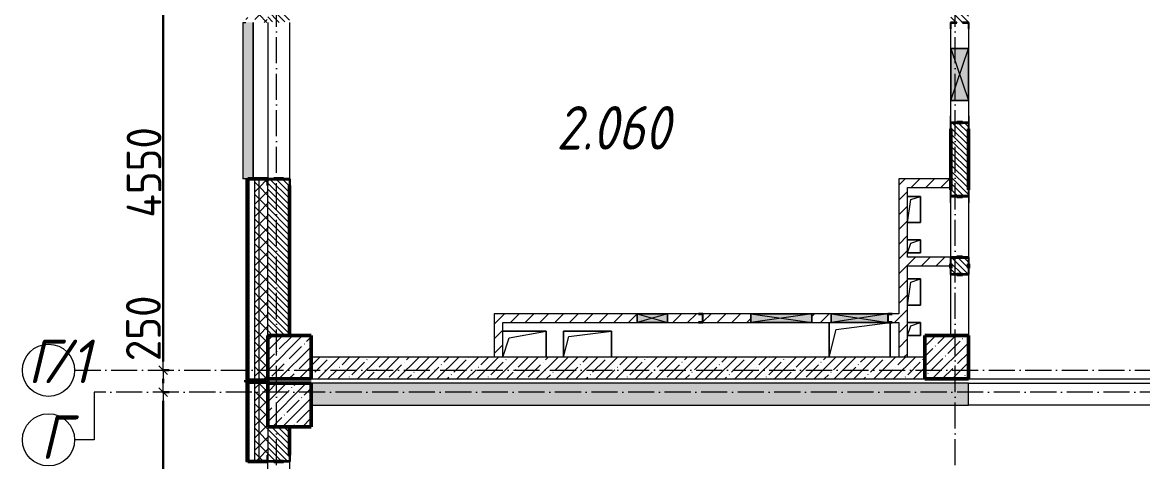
# Model space of a CAD drawing. Header units: millimetres. Extents: x -213536 to 1564669, y -45299 to 942238.
# Drawn here: x 539014 to 551884, y 580125 to 585175 of the extents above; entities that cross this region are included whole.
import ezdxf

# ---------------------------------------------------------------- set-up
doc = ezdxf.new("R2010")
doc.units = ezdxf.units.MM
doc.linetypes.add('50_200_ШТРИХ_1Т_ш5_п1_п1_', pattern=[700, 500, -100, 0, -100])
for name, color, linetype, lineweight in [('3.1) ЖБ окна 1.2 м', 102, 'Continuous', 30), ('A-____-____-DIMS', 7, 'Continuous', 9), ('A-DETL-GENF-OTLN', 7, 'Continuous', 9), ('A-FLOR-____-OTLN', 7, 'Continuous', 9), ('A-GENM-____-MCUT', 7, 'Continuous', 25), ('A-GENM-____-OTLN', 7, 'Continuous', 9), ('A-GENM-____-OTLN-1', 7, 'Continuous', 25), ('A-GLAZ-____-OTLN', 7, 'Continuous', 9), ('A-WALL-____-MCUT-1', 7, 'Continuous', 9), ('A-WALL-____-MCUT-2', 7, 'Continuous', 50), ('A-WALL-____-MCUT-3', 7, 'Continuous', 9), ('A-WALL-____-OTLN', 7, 'Continuous', 9), ('A-WALL-____-PATT-1', 7, 'Continuous', 9), ('A-WALL-FNSH-MCUT-1', 7, 'Continuous', 9), ('I-WALL-____-OTLN', 7, 'Continuous', 9), ('S-COLS-____-MCUT', 7, 'Continuous', 50), ('S-COLS-____-OTLN', 7, 'Continuous', 9), ('S-GRID-____-IDEN', 7, 'Continuous', 9), ('S-GRID-____-OTLN', 7, 'Continuous', 9), ('S-GRID-____-OTLN-1', 7, '50_200_ШТРИХ_1Т_ш5_п1_п1_', 9), ('Марки помещений', 7, 'Continuous', 9)]:
    doc.layers.add(name, color=color, linetype=linetype, lineweight=lineweight)
doc.layers.add('A-GLAZ-____-OTLN-1', color=7, linetype='Continuous', lineweight=9, true_color=0xc0c0c0)
doc.styles.add('ISOCPEUR_I', font='isocpeui.ttf', dxfattribs={"width": 0.9, "height": 2.5})
doc.styles.add('ISOCPEUR_I_3', font='isocpeui.ttf', dxfattribs={"width": 0.85, "height": 2.2})
doc.styles.add('СПДС', font='isocpeur.ttf', dxfattribs={"width": 0.9})
doc.dimstyles.new('Размера А3', dxfattribs={"dimtxt": 200, "dimasz": 100, "dimexe": 70, "dimexo": 100, "dimgap": 20, "dimtad": 1, "dimdec": 0, "dimrnd": 10, "dimzin": 0, "dimdsep": 46, "dimtxsty": 'СПДС', "dimblk": 'ARROWHEAD_6', "dimcen": 1, "dimclrd": 256, "dimclre": 256, "dimclrt": 256, "dimazin": 0, "dimtfac": 1, "dimtdec": 0, "dimtmove": 2, "dimatfit": 3, "dimfxl": 1, "dimtolj": 1, "dimtzin": 0, "dimarcsym": 0})
pattern_1 = [(135, (544282.637, 571544.04), (-35.35534, -35.35534), [])]
pattern_2 = [(45, (544282.64, 571544.04), (-70.71068, 70.71068), []), (135, (544282.64, 571544.04), (-70.71068, -70.71068), [])]
pattern_3 = [(45, (544282.64, 571544.04), (-84.8528, 84.8528), [])]
pattern_4 = [(45, (544282.64, 571544.04), (-114.0493, 114.0493), []), (45, (544396.69, 571544.04), (-114.0493, 114.0493), [201.612, -40.322, 3.353, -36.97])]
pattern_5 = [(45, (544282.64, 571544.04), (-85.5366, 85.5366), []), (45, (544339.66, 571544.04), (-85.5366, 85.5366), [])]

# ---------------------------------------------------------------- blocks, each defined once
blk = doc.blocks.new('BSC_Колонна _Прямоугольная - 500х500-V42-АР1_План отверстий 2 этажа в осях 1-64_А-ГГ')
at = {"layer": 'S-COLS-____-OTLN'}
h = blk.add_hatch(dxfattribs=at)
h.set_pattern_fill('FP_71', color=256, style=0, pattern_type=2)
h.set_pattern_definition([(45, (2200, -9781.04), (-114.0493, 114.0493), []), (45, (2314.05, -9781.04), (-114.0493, 114.0493), [201.612, -40.322, 3.353, -36.97])])
h.paths.add_polyline_path([(-250, -250), (250, -250), (250, 250), (-250, 250)], flags=0)
at = {"layer": 'S-COLS-____-MCUT'}
for p, q in [((250, 250), (-250, 250)), ((-250, 250), (-250, -250)), ((250, -250), (250, 250)), ((-250, -250), (250, -250))]:
    blk.add_line(p, q, dxfattribs=at)
blk = doc.blocks.new('BSC_Колонна _Прямоугольная - 500х500-V43-АР1_План отверстий 2 этажа в осях 1-64_А-ГГ')
at = {"layer": 'S-COLS-____-OTLN'}
h = blk.add_hatch(dxfattribs=at)
h.set_pattern_fill('FP_72', color=256, style=0, pattern_type=2)
h.set_pattern_definition([(45, (-5350, -9781.04), (-114.0493, 114.0493), []), (45, (-5235.95, -9781.04), (-114.0493, 114.0493), [201.613, -40.323, 3.353, -36.97])])
h.paths.add_polyline_path([(-250, -250), (250, -250), (250, 250), (-250, 250)], flags=0)
at = {"layer": 'S-COLS-____-MCUT'}
for p, q in [((250, 250), (-250, 250)), ((-250, 250), (-250, -250)), ((250, -250), (250, 250)), ((-250, -250), (250, -250))]:
    blk.add_line(p, q, dxfattribs=at)
blk = doc.blocks.new('BSC_Колонна _Прямоугольная - 500х500-V137-АР1_План отверстий 2 этажа в осях 1-64_А-ГГ')
at = {"layer": 'S-COLS-____-OTLN'}
h = blk.add_hatch(dxfattribs=at)
h.set_pattern_fill('FP_167', color=256, style=0, pattern_type=2)
h.set_pattern_definition([(45, (2200, -9231.04), (-114.0493, 114.0493), []), (45, (2314.05, -9231.04), (-114.0493, 114.0493), [201.612, -40.322, 3.353, -36.97])])
h.paths.add_polyline_path([(-250, -250), (250, -250), (250, 250), (-250, 250), (-250, 105)], flags=0)
at = {"layer": 'S-COLS-____-MCUT'}
for p, q in [((250, 250), (-250, 250)), ((-250, 250), (-250, -250)), ((250, -250), (250, 250)), ((-250, -250), (250, -250))]:
    blk.add_line(p, q, dxfattribs=at)
blk = doc.blocks.new('Фахверк_СКБ_Уголок - 250_2700-27497298-АР1_План отверстий 2 этажа в осях 1-64_А-ГГ')
at = {"layer": 'A-GENM-____-MCUT'}
for p, q in [((200, 181), (125, 181)), ((125, 181), (125, 106)), ((131, 106), (131, 175)), ((131, 175), (200, 175)), ((200, 175), (200, 181)), ((125, 106), (131, 106)), ((131, -6), (125, -6)), ((125, -6), (125, -81)), ((125, -81), (200, -81)), ((131, -75), (131, -6)), ((200, -75), (131, -75)), ((200, -81), (200, -75))]:
    blk.add_line(p, q, dxfattribs=at)
blk = doc.blocks.new('Фахверк_СКБ_Уголок - 200_3960_зеркало-28268689-АР1_План отверстий 2 этажа в осях 1-64_А-ГГ')
at = {"layer": 'A-GENM-____-MCUT'}
for p, q in [((200, 156), (125, 156)), ((125, 156), (125, 81)), ((131, 81), (131, 150)), ((131, 150), (200, 150)), ((200, 150), (200, 156)), ((125, 81), (131, 81)), ((131, 19), (125, 19)), ((125, 19), (125, -56)), ((131, -50), (131, 19)), ((125, -56), (200, -56)), ((200, -50), (131, -50)), ((200, -56), (200, -50))]:
    blk.add_line(p, q, dxfattribs=at)
blk = doc.blocks.new('154_Стойка_СКБ_Уголок - СМ-2180_200-28268025-АР1_План отверстий 2 этажа в осях 1-64_А-ГГ')
at = {"layer": 'A-GENM-____-MCUT'}
for p, q in [((125, 156), (125, 81)), ((200, 156), (125, 156)), ((131, 81), (131, 150)), ((131, 150), (200, 150)), ((200, 150), (200, 156)), ((125, 81), (131, 81)), ((131, 19), (125, 19)), ((125, 19), (125, -56)), ((131, -50), (131, 19)), ((125, -56), (200, -56)), ((200, -50), (131, -50)), ((200, -56), (200, -50))]:
    blk.add_line(p, q, dxfattribs=at)
blk = doc.blocks.new('Стойка_Влож_Уголок_Опорный - Уголок-28213941-АР1_План отверстий 2 этажа в осях 1-64_А-ГГ')
at = {"layer": 'A-GENM-____-OTLN'}
for p, q in [((-212, -6), (-212, 0)), ((0, 0), (0, -6)), ((-212, -75), (-212, -6)), ((-212, -6), (-206, -6)), ((-212, -75), (-206, -75)), ((-6, -6), (0, -6)), ((-6, -75), (0, -75)), ((0, -6), (0, -75))]:
    blk.add_line(p, q, dxfattribs=at)
blk = doc.blocks.new('154_Стойка_СКБ_Уголок - СМ-2180_200-28435403-АР1_План отверстий 2 этажа в осях 1-64_А-ГГ')
at = {"layer": 'A-GENM-____-MCUT'}
for p, q in [((125, 156), (125, 81)), ((200, 156), (125, 156)), ((131, 81), (131, 150)), ((131, 150), (200, 150)), ((200, 150), (200, 156)), ((125, 81), (131, 81)), ((131, 19), (125, 19)), ((125, 19), (125, -56)), ((131, -50), (131, 19)), ((125, -56), (200, -56)), ((200, -50), (131, -50)), ((200, -56), (200, -50))]:
    blk.add_line(p, q, dxfattribs=at)
blk = doc.blocks.new('154_Фахверк_СКБ_Швеллер - Тип_100_3960-28318856-АР1_План отверстий 2 этажа в осях 1-64_А-ГГ')
at = {"layer": 'A-GENM-____-MCUT'}
for p, q in [((175, 50), (125, 50)), ((125, 50), (125, -50)), ((128, 47), (175, 47)), ((128, -47), (128, 47)), ((175, 47), (175, 50)), ((125, -50), (175, -50)), ((175, -47), (128, -47)), ((175, -50), (175, -47))]:
    blk.add_line(p, q, dxfattribs=at)
blk = doc.blocks.new('Стены 5 - Стены 4-30145060-АР1_План отверстий 2 этажа в осях 1-64_А-ГГ')
at = {"layer": 'A-WALL-____-MCUT-2'}
for p, q in [((-1844, 41030), (-1844, 41010)), ((-1594, 41030), (-1844, 41030)), ((-1844, 41010), (-1594, 41010)), ((-1594, 41010), (-1594, 41030))]:
    blk.add_line(p, q, dxfattribs=at)
blk = doc.blocks.new('AR_Отверстие прямоугольное _в плите_ - AR_Отверстие прямоугольное _в плите_-V148-АР1_План отверстий 2 этажа в осях 1-64_А-ГГ')
at = {"layer": 'A-GENM-____-OTLN'}
for p, q in [((75, 75), (-75, 75)), ((-75, -75), (-37, 37)), ((-37, 37), (75, 75)), ((75, -75), (75, 75)), ((-75, -75), (75, -75))]:
    blk.add_line(p, q, dxfattribs=at)
blk = doc.blocks.new('AR_Отверстие прямоугольное _в плите_ - AR_Отверстие прямоугольное _в плите_-V149-АР1_План отверстий 2 этажа в осях 1-64_А-ГГ')
at = {"layer": 'A-GENM-____-OTLN'}
for p, q in [((75, 150), (-75, 150)), ((-37, 113), (75, 150)), ((75, -150), (75, 150)), ((-75, -150), (-37, 113)), ((-75, -150), (75, -150))]:
    blk.add_line(p, q, dxfattribs=at)
blk = doc.blocks.new('AR_Отверстие прямоугольное _в плите_ - AR_Отверстие прямоугольное _в плите_-30552525-АР1_План отверстий 2 этажа в осях 1-64_А-ГГ')
at = {"layer": 'A-GENM-____-OTLN'}
for p, q in [((-350, 200), (-350, -200)), ((-270, 120), (350, 200)), ((350, -200), (350, 200)), ((-350, -200), (-270, 120))]:
    blk.add_line(p, q, dxfattribs=at)
blk = doc.blocks.new('AR_Отверстие прямоугольное _в плите_ - AR_Отверстие прямоугольное _в плите_-30459267-АР1_План отверстий 2 этажа в осях 1-64_А-ГГ')
at = {"layer": 'A-GENM-____-OTLN'}
for p, q in [((250, 150), (-250, 150)), ((-175, 75), (250, 150)), ((250, -150), (250, 150)), ((-250, -150), (-175, 75))]:
    blk.add_line(p, q, dxfattribs=at)
blk = doc.blocks.new('AR_Отверстие прямоугольное _в плите_ - AR_Отверстие прямоугольное _в плите_-30552596-АР1_План отверстий 2 этажа в осях 1-64_А-ГГ')
at = {"layer": 'A-GENM-____-OTLN'}
for p, q in [((275, 150), (-275, 150)), ((-275, 150), (-275, -150)), ((-215, 90), (275, 150)), ((275, -150), (275, 150)), ((-275, -150), (-215, 90))]:
    blk.add_line(p, q, dxfattribs=at)
blk = doc.blocks.new('Отлив_СКБ - Отлив витража_120_НВФ-31885689-АР1_План отверстий 2 этажа в осях 1-64_А-ГГ')
at = {"layer": 'A-GLAZ-____-OTLN-1'}
for points in [[(1800, 2), (1800, 120), (0, 120), (0, 2), (1103, 2)], [(1103, 0), (1800, 0), (1800, 2), (0, 2), (0, 0)]]:
    blk.add_hatch(color=256, dxfattribs=at).paths.add_polyline_path(points, flags=0)
at = {"layer": 'A-GLAZ-____-OTLN'}
for p, q in [((0, 83), (0, 120)), ((1800, 120), (0, 120)), ((0, 2), (1800, 2)), ((1800, 120), (1800, 83)), ((1800, 0), (0, 0))]:
    blk.add_line(p, q, dxfattribs=at)
blk = doc.blocks.new('AR_Отверстие прямоугольное _в стене_ - AR_Отверстие прямоугольное _в стене__ОВ-36887039-АР1_План отверстий 2 этажа в осях 1-64_А-ГГ')
at = {"layer": 'A-GLAZ-____-OTLN'}
blk.add_hatch(color=256, dxfattribs=at).paths.add_polyline_path([(325, -50), (325, 50), (-325, 50), (-325, -50), (55, -50)], flags=0)
at = {"layer": 'A-DETL-GENF-OTLN'}
for p, q in [((-325, -50), (-325, 50)), ((-325, 50), (325, 50)), ((325, 50), (-325, -50)), ((-325, 50), (325, -50)), ((325, 50), (-325, 50)), ((-325, 50), (-325, -50)), ((325, 50), (325, -50)), ((325, -50), (325, 50)), ((325, -50), (-325, -50)), ((-325, -50), (325, -50))]:
    blk.add_line(p, q, dxfattribs=at)
blk = doc.blocks.new('AR_Отверстие прямоугольное _в стене__БезПР - AR_Отверстие прямоугольное _в стене__БезПР-36429042-АР1_План отверстий 2 этажа в осях 1-64_А-ГГ')
at = {"layer": 'A-GLAZ-____-OTLN'}
blk.add_hatch(color=256, dxfattribs=at).paths.add_polyline_path([(-350, -50), (350, -50), (350, 50), (-350, 50)], flags=0)
at = {"layer": 'A-DETL-GENF-OTLN'}
for p, q in [((-350, -50), (-350, 50)), ((-350, 50), (350, 50)), ((350, 50), (-350, -50)), ((-350, 50), (350, -50)), ((350, 50), (-350, 50)), ((-350, 50), (-350, -50)), ((350, 50), (350, -50)), ((350, -50), (350, 50)), ((350, -50), (-350, -50)), ((-350, -50), (350, -50))]:
    blk.add_line(p, q, dxfattribs=at)
at = {"layer": 'A-GLAZ-____-OTLN'}
blk.add_line((350, 50), (-350, 50), dxfattribs=at)
blk = doc.blocks.new('AR_Отверстие прямоугольное _в стене__БезПР - AR_Отверстие прямоугольное _в стене__БезПР-36788977-АР1_План отверстий 2 этажа в осях 1-64_А-ГГ')
at = {"layer": 'A-GLAZ-____-OTLN'}
blk.add_hatch(color=256, dxfattribs=at).paths.add_polyline_path([(175, -50), (175, 50), (-175, 50), (-175, -50)], flags=0)
at = {"layer": 'A-DETL-GENF-OTLN'}
for p, q in [((-175, -50), (-175, 50)), ((-175, 50), (175, 50)), ((175, 50), (-175, -50)), ((-175, 50), (175, -50)), ((175, 50), (-175, 50)), ((-175, 50), (-175, -50)), ((175, 50), (175, -50)), ((175, -50), (175, 50)), ((175, -50), (-175, -50)), ((-175, -50), (175, -50))]:
    blk.add_line(p, q, dxfattribs=at)
at = {"layer": 'A-GLAZ-____-OTLN'}
blk.add_line((175, 50), (-175, 50), dxfattribs=at)
blk = doc.blocks.new('AR_Отверстие прямоугольное _в стене_ - AR_Отверстие прямоугольное _в стене__ОВ-36870782-АР1_План отверстий 2 этажа в осях 1-64_А-ГГ')
at = {"layer": 'A-GLAZ-____-OTLN'}
blk.add_hatch(color=256, dxfattribs=at).paths.add_polyline_path([(-300, 100), (-300, -100), (300, -100), (300, 100)], flags=0)
at = {"layer": 'A-DETL-GENF-OTLN'}
for p, q in [((-300, -100), (-300, 100)), ((-300, 100), (300, 100)), ((300, 100), (-300, -100)), ((-300, 100), (300, -100)), ((300, 100), (-300, 100)), ((-300, 100), (-300, -100)), ((300, 100), (300, -100)), ((300, -100), (300, 100)), ((300, -100), (-300, -100)), ((-300, -100), (300, -100))]:
    blk.add_line(p, q, dxfattribs=at)
blk = doc.blocks.new('154_Фахверк_СКБ_Швеллер - Тип_100_3960_зеркало-V199-АР1_План отверстий 2 этажа в осях 1-64_А-ГГ')
at = {"layer": 'A-GENM-____-MCUT'}
for p, q in [((175, 50), (125, 50)), ((128, 47), (175, 47)), ((128, -47), (128, 47)), ((175, 47), (175, 50)), ((125, -50), (175, -50)), ((175, -47), (128, -47)), ((175, -50), (175, -47))]:
    blk.add_line(p, q, dxfattribs=at)
blk = doc.blocks.new('Ось сетки - Круг_Ø6_00__ISO-2_5_0_9K_-25732049-АР1_План отверстий 2 этажа в осях 1-64_А-ГГ')
at = {"layer": 'S-GRID-____-IDEN'}
blk.add_circle((0, 0), 3, dxfattribs=at)
blk = doc.blocks.new('ARROWHEAD_6')
at = {"color": 0, "linetype": 'Continuous'}
for p, q in [((0, 0), (-1, 0)), ((-0.5, -0.5), (0.5, 0.5))]:
    blk.add_line(p, q, dxfattribs=at)
blk = doc.blocks.new('*D5486')
at = {"layer": 'A-____-____-DIMS', "lineweight": -2, "transparency": 16777216}
for p, q in [((-19249, 468397), (-19173, 468397)), ((-19243, 465097), (-19243, 468297)), ((-19249, 464997), (-19173, 464997))]:
    blk.add_line(p, q, dxfattribs=at)
at = {"layer": 'Defpoints', "color": 0, "lineweight": 30, "transparency": 16777216}
for p in [(-19349, 468397), (-19243, 468397), (-19349, 464997)]:
    blk.add_point(p, dxfattribs=at)
at = {"layer": 'A-____-____-DIMS', "lineweight": -2, "transparency": 16777216, "xscale": 100, "yscale": 100, "zscale": 100}
for p, rotation in [((-19243, 468397), 90), ((-19243, 464997), 270)]:
    blk.add_blockref('ARROWHEAD_6', p, dxfattribs=dict(at, rotation=rotation))
at = {"layer": 'A-____-____-DIMS', "transparency": 16777216, "insert": (-19463, 466697), "char_height": 400, "attachment_point": 5, "rotation": 90, "style": 'СПДС'}
blk.add_mtext('\\A1;3400', dxfattribs=at)
blk = doc.blocks.new('*D5487')
at = {"layer": 'A-____-____-DIMS', "lineweight": -2, "transparency": 16777216}
for p, q in [((-19249, 468647), (-19173, 468647)), ((-19243, 468497), (-19243, 468547)), ((-19249, 468397), (-19173, 468397))]:
    blk.add_line(p, q, dxfattribs=at)
at = {"layer": 'Defpoints', "color": 0, "lineweight": 30, "transparency": 16777216}
for p in [(-19349, 468647), (-19243, 468647), (-19349, 468397)]:
    blk.add_point(p, dxfattribs=at)
at = {"layer": 'A-____-____-DIMS', "lineweight": -2, "transparency": 16777216, "xscale": 100, "yscale": 100, "zscale": 100}
for p, rotation in [((-19243, 468647), 90), ((-19243, 468397), 270)]:
    blk.add_blockref('ARROWHEAD_6', p, dxfattribs=dict(at, rotation=rotation))
at = {"layer": 'A-____-____-DIMS', "transparency": 16777216, "insert": (-19670, 468752), "char_height": 400, "attachment_point": 1, "rotation": 90, "line_spacing_factor": 1.149209, "style": 'СПДС'}
blk.add_mtext('\\A1;250', dxfattribs=at)
blk = doc.blocks.new('*D5488')
at = {"layer": 'A-____-____-DIMS', "lineweight": -2, "transparency": 16777216}
for p, q in [((-19249, 473197), (-19173, 473197)), ((-19243, 468747), (-19243, 473097)), ((-19249, 468647), (-19173, 468647))]:
    blk.add_line(p, q, dxfattribs=at)
at = {"layer": 'Defpoints', "color": 0, "lineweight": 30, "transparency": 16777216}
for p in [(-19349, 473197), (-19243, 473197), (-19349, 468647)]:
    blk.add_point(p, dxfattribs=at)
at = {"layer": 'A-____-____-DIMS', "lineweight": -2, "transparency": 16777216, "xscale": 100, "yscale": 100, "zscale": 100}
for p, rotation in [((-19243, 473197), 90), ((-19243, 468647), 270)]:
    blk.add_blockref('ARROWHEAD_6', p, dxfattribs=dict(at, rotation=rotation))
at = {"layer": 'A-____-____-DIMS', "transparency": 16777216, "insert": (-19463, 470922), "char_height": 400, "attachment_point": 5, "rotation": 90, "style": 'СПДС'}
blk.add_mtext('\\A1;4550', dxfattribs=at)
blk = doc.blocks.new('2этаж')
at = {"layer": 'S-GRID-____-OTLN-1', "color": 251, "ltscale": 0.6, "true_color": 0x636466}
for p, q in [((-17941.7, 454533.3), (-17941.7, 508896.9)), ((-10141.7, 454533.3), (-10141.7, 508896.9)), ((-20260.4, 468647), (8278.9, 468647)), ((88482.7, 468397), (-20037.2, 468397))]:
    blk.add_line(p, q, dxfattribs=at)
at = {"layer": 'S-GRID-____-IDEN', "char_height": 500, "attachment_point": 1, "style": 'ISOCPEUR_I'}
for s, insert, width in [('\\fISOCPEUR|b0|i1|c204|p34|;\\W.9;Г', (-20796.6, 468999.4), 202.025), ('/1', (-20630, 468999.4), 346.329), ('\\fISOCPEUR|b0|i1|c204|p34|;\\W.9;Г', (-20648.8, 468128.5), 202.025)]:
    blk.add_mtext(s, dxfattribs=dict(at, insert=insert, width=width))
at = {"layer": 'A-____-____-DIMS'}
for base, p1, p2, picture, middle in [((-19243.1, 473197), (-19349.1, 468647), (-19349.1, 473197), '*D5488', (-19463.1, 470922)), ((-19243.1, 468397), (-19349.1, 464997), (-19349.1, 468397), '*D5486', (-19463.1, 466697))]:
    dim = blk.add_linear_dim(base=base, p1=p1, p2=p2, angle=90, dimstyle='Размера А3', override={"dimtxt": 400}, dxfattribs=at)
    dim.commit()
    dim.dimension.update_dxf_attribs({"geometry": picture, "text_midpoint": middle})
dim = blk.add_linear_dim(base=(-19243.1, 468647), p1=(-19349.1, 468397), p2=(-19349.1, 468647), angle=90, dimstyle='Размера А3', override={"dimtxt": 400}, dxfattribs=at)
dim.commit()
dim.dimension.update_dxf_attribs({"geometry": '*D5487', "text_midpoint": (-19403, 469093.8), "dimtype": 160, "text_rotation": 90})

msp = doc.modelspace()

# ---------------------------------------------------------------- hatches: boundary and pattern name
at = {"layer": 'A-WALL-____-PATT-1'}
h = msp.add_hatch(dxfattribs=at)
h.set_pattern_fill('FP_3', color=256, style=0, pattern_type=2)
h.set_pattern_definition(pattern_5)
h.paths.add_polyline_path([(541582.6, 581060.1), (541602.6, 581060.1), (541602.6, 583375.1), (541582.6, 583375.1), (541582.6, 582599.9)], flags=0)
h.paths.add_polyline_path([(541602.6, 585175.1), (541602.6, 586625.1), (541582.6, 586625.1), (541582.6, 585175.1)], flags=0)
h.paths.add_polyline_path([(541602.6, 588425.1), (541602.6, 589625.1), (541582.6, 589625.1), (541582.6, 588425.1)], flags=0)
h.paths.add_polyline_path([(541582.6, 591425.1), (541602.6, 591425.1), (541602.6, 592625.1), (541582.6, 592625.1)], flags=0)
h.paths.add_polyline_path([(541602.6, 594425.1), (541602.6, 595625.1), (541582.6, 595625.1), (541582.6, 594425.1)], flags=0)
h.paths.add_polyline_path([(541602.6, 597425.1), (541602.6, 598350.1), (541582.6, 598350.1), (541582.6, 597425.1)], flags=0)
h = msp.add_hatch(dxfattribs=at)
h.set_pattern_fill('FP_1', color=256, style=0, pattern_type=2)
h.set_pattern_definition(pattern_2)
h.paths.add_polyline_path([(541732.6, 581060.1), (541732.6, 583375.1), (541682.6, 583375.1), (541682.6, 581060.1)], flags=0)
h.paths.add_polyline_path([(541732.6, 585175.1), (541732.6, 586625.1), (541682.6, 586625.1), (541682.6, 585175.1)], flags=0)
h.paths.add_polyline_path([(541732.6, 588425.1), (541732.6, 589625.1), (541682.6, 589625.1), (541682.6, 588425.1)], flags=0)
h.paths.add_polyline_path([(541682.6, 591425.1), (541732.6, 591425.1), (541732.6, 592625.1), (541682.6, 592625.1)], flags=0)
h.paths.add_polyline_path([(541732.6, 594425.1), (541732.6, 595625.1), (541682.6, 595625.1), (541682.6, 594425.1)], flags=0)
h.paths.add_polyline_path([(541732.6, 597425.1), (541732.6, 598275.1), (541682.6, 598275.1), (541682.6, 597425.1)], flags=0)
h = msp.add_hatch(dxfattribs=at)
h.set_pattern_fill('FP_1', color=256, style=0, pattern_type=2)
h.set_pattern_definition(pattern_2)
h.paths.add_polyline_path([(541732.6, 581060.1), (541832.6, 581060.1), (541832.6, 583300.1), (541826.6, 583300.1), (541826.6, 583375.1), (541732.6, 583375.1), (541732.6, 581075.1)], flags=0)
h.paths.add_polyline_path([(541826.6, 585175.1), (541826.6, 585250.1), (541832.6, 585250.1), (541832.6, 586550.1), (541826.6, 586550.1), (541826.6, 586625.1), (541732.6, 586625.1), (541732.6, 585175.1)], flags=0)
h.paths.add_polyline_path([(541826.6, 588425.1), (541826.6, 588500.1), (541832.6, 588500.1), (541832.6, 589550.1), (541826.6, 589550.1), (541826.6, 589625.1), (541732.6, 589625.1), (541732.6, 588425.1)], flags=0)
h.paths.add_polyline_path([(541732.6, 591425.1), (541826.6, 591425.1), (541826.6, 591500.1), (541832.6, 591500.1), (541832.6, 592550.1), (541826.6, 592550.1), (541826.6, 592625.1), (541732.6, 592625.1), (541732.6, 591431.1)], flags=0)
h.paths.add_polyline_path([(541826.6, 594425.1), (541826.6, 594500.1), (541832.6, 594500.1), (541832.6, 595550.1), (541826.6, 595550.1), (541826.6, 595625.1), (541732.6, 595625.1), (541732.6, 594425.1)], flags=0)
h.paths.add_polyline_path([(541732.6, 597425.1), (541826.6, 597425.1), (541826.6, 597500.1), (541832.6, 597500.1), (541832.6, 598275.1), (541732.6, 598275.1), (541732.6, 597431.1)], flags=0)
h = msp.add_hatch(dxfattribs=at)
h.set_pattern_fill('FP_6', color=256, style=0, pattern_type=2)
h.set_pattern_definition(pattern_1)
h.paths.add_polyline_path([(541832.6, 581575.1), (542082.6, 581575.1), (542081.8, 583369.1), (542013.6, 583369.1), (542013.6, 583375.1), (541901.6, 583375.1), (541901.6, 583369.1), (541832.6, 583369.1), (541832.6, 582599.9)], flags=0)
h.paths.add_polyline_path([(542013.6, 585175.1), (542013.6, 585181.1), (542082.6, 585181.1), (542082.6, 585475.1), (541832.6, 585475.1), (541832.6, 585181.1), (541901.6, 585181.1), (541901.6, 585175.1)], flags=0)
h = msp.add_hatch(dxfattribs=at)
h.set_pattern_fill('FP_6', color=256, style=0, pattern_type=2)
h.set_pattern_definition(pattern_1)
h.paths.add_polyline_path([(549813.6, 582275.1), (549813.6, 582281.1), (549882.6, 582281.1), (549882.6, 582469.1), (549813.6, 582469.1), (549813.6, 582475.1), (549751.6, 582475.1), (549751.6, 582469.1), (549682.6, 582469.1), (549682.6, 582281.1), (549751.6, 582281.1), (549751.6, 582275.1)], flags=0)
h.paths.add_polyline_path([(549751.6, 583175.1), (549813.6, 583175.1), (549813.6, 583181.1), (549882.6, 583181.1), (549882.6, 584019.1), (549813.6, 584019.1), (549813.6, 584025.1), (549751.6, 584025.1), (549751.6, 584019.1), (549682.6, 584019.1), (549682.6, 583181.1), (549751.6, 583181.1)], flags=0)
h.paths.add_polyline_path([(549813.6, 585175.1), (549882.6, 585175.1), (549882.6, 585475.1), (549682.6, 585475.1), (549682.6, 585175.1), (549751.6, 585175.1)], flags=0)
h = msp.add_hatch(dxfattribs=at)
h.set_pattern_fill('FP_4', color=256, style=0, pattern_type=2)
h.set_pattern_definition(pattern_3)
h.paths.add_polyline_path([(549082.6, 581325.1), (549182.6, 581325.1), (549182.6, 583375.1), (549082.6, 583375.1), (549082.6, 581725.1)], flags=0)
h = msp.add_hatch(dxfattribs=at)
h.set_pattern_fill('FP_4', color=256, style=0, pattern_type=2)
h.set_pattern_definition(pattern_3)
h.paths.add_polyline_path([(549682.6, 583275.1), (549682.6, 583375.1), (549182.6, 583375.1), (549182.6, 583275.1), (549571.3, 583275.1)], flags=0)
h = msp.add_hatch(dxfattribs=at)
h.set_pattern_fill('FP_4', color=256, style=0, pattern_type=2)
h.set_pattern_definition(pattern_3)
h.paths.add_polyline_path([(549682.6, 582375.1), (549682.6, 582400.1), (549676.6, 582400.1), (549676.6, 582475.1), (549182.6, 582475.1), (549182.6, 582375.1), (549676.6, 582375.1)], flags=0)
h = msp.add_hatch(dxfattribs=at)
h.set_pattern_fill('FP_4', color=256, style=0, pattern_type=2)
h.set_pattern_definition(pattern_3)
h.paths.add_polyline_path([(544532.6, 581325.1), (544532.6, 581825.1), (544432.6, 581825.1), (544432.6, 581325.1)], flags=0)
h = msp.add_hatch(dxfattribs=at)
h.set_pattern_fill('FP_4', color=256, style=0, pattern_type=2)
h.set_pattern_definition(pattern_3)
h.paths.add_polyline_path([(549007.6, 581725.1), (549082.6, 581725.1), (549082.6, 581825.1), (549007.6, 581825.1), (549007.6, 581822.1), (548960.6, 581822.1), (548960.6, 581728.1), (549007.6, 581728.1)], flags=0)
h.paths.add_polyline_path([(547382.6, 581725.1), (547382.6, 581825.1), (546832.6, 581825.1), (546832.6, 581725.1)], flags=0)
h.paths.add_polyline_path([(548082.6, 581725.1), (548307.6, 581725.1), (548307.6, 581825.1), (548082.6, 581825.1)], flags=0)
h.paths.add_polyline_path([(546077.6, 581725.1), (546077.6, 581825.1), (544532.6, 581825.1), (544532.6, 581725.1)], flags=0)
h.paths.add_polyline_path([(546427.6, 581725.1), (546782.6, 581725.1), (546782.6, 581728.1), (546829.6, 581728.1), (546829.6, 581822.1), (546782.6, 581822.1), (546782.6, 581825.1), (546427.6, 581825.1), (546427.6, 581728.1)], flags=0)
h = msp.add_hatch(dxfattribs=at)
h.set_pattern_fill('FP_25', color=256, style=0, pattern_type=2)
h.set_pattern_definition(pattern_4)
h.paths.add_polyline_path([(548687.6, 581075.1), (549382.6, 581075.1), (549382.6, 581325.1), (542332.6, 581325.1), (542332.6, 581075.1), (547803.9, 581075.1)], flags=0)
h = msp.add_hatch(dxfattribs=at)
h.set_pattern_fill('FP_3', color=256, style=0, pattern_type=2)
h.set_pattern_definition(pattern_5)
h.paths.add_polyline_path([(541582.6, 569375.1), (541602.6, 569375.1), (541602.6, 573775.1), (541582.6, 573775.1), (541582.6, 572279.9)], flags=0)
h.paths.add_polyline_path([(541582.6, 575575.1), (541602.6, 575575.1), (541602.6, 578325.1), (541582.6, 578325.1), (541582.6, 575719.9)], flags=0)
h.paths.add_polyline_path([(541602.6, 580125.1), (541602.6, 581040.1), (541582.6, 581040.1), (541582.6, 580125.1)], flags=0)
h = msp.add_hatch(dxfattribs=at)
h.set_pattern_fill('FP_1', color=256, style=0, pattern_type=2)
h.set_pattern_definition(pattern_2)
h.paths.add_polyline_path([(541682.6, 569475.1), (541732.6, 569475.1), (541732.6, 573775.1), (541682.6, 573775.1), (541682.6, 572279.9)], flags=0)
h.paths.add_polyline_path([(541732.6, 575575.1), (541732.6, 578325.1), (541682.6, 578325.1), (541682.6, 575575.1)], flags=0)
h.paths.add_polyline_path([(541732.6, 580125.1), (541732.6, 581060.1), (541682.6, 581060.1), (541682.6, 580125.1)], flags=0)
h = msp.add_hatch(dxfattribs=at)
h.set_pattern_fill('FP_1', color=256, style=0, pattern_type=2)
h.set_pattern_definition(pattern_2)
h.paths.add_polyline_path([(541732.6, 569525.1), (541832.6, 569525.1), (541832.6, 573775.1), (541732.6, 573775.1), (541732.6, 572279.9)], flags=0)
h.paths.add_polyline_path([(541832.6, 575575.1), (541832.6, 578250.1), (541826.6, 578250.1), (541826.6, 578325.1), (541732.6, 578325.1), (541732.6, 575575.1)], flags=0)
h.paths.add_polyline_path([(541826.6, 580125.1), (541826.6, 580200.1), (541832.6, 580200.1), (541832.6, 581060.1), (541732.6, 581060.1), (541732.6, 580125.1)], flags=0)
h = msp.add_hatch(dxfattribs=at)
h.set_pattern_fill('FP_25', color=256, style=0, pattern_type=2)
h.set_pattern_definition(pattern_4)
h.paths.add_polyline_path([(566932.6, 580775.1), (567832.6, 580775.1), (567832.6, 581025.1), (566932.6, 581025.1)], flags=0)
h.paths.add_polyline_path([(564832.6, 580775.1), (564832.6, 581025.1), (557182.6, 581025.1), (557182.6, 580775.1), (561943.6, 580775.1)], flags=0)
h.paths.add_polyline_path([(555082.6, 580775.1), (555082.6, 581025.1), (553882.6, 581025.1), (553882.6, 580775.1), (554873.7, 580775.1)], flags=0)
h.paths.add_polyline_path([(549571.3, 580775.1), (549882.6, 580775.1), (549882.6, 581025.1), (542332.6, 581025.1), (542332.6, 580775.1), (547803.9, 580775.1)], flags=0)
h = msp.add_hatch(dxfattribs=at)
h.set_pattern_fill('FP_6', color=256, style=0, pattern_type=2)
h.set_pattern_definition(pattern_1)
h.paths.add_polyline_path([(541832.6, 577875.1), (542082.6, 577875.1), (542082.6, 578319.1), (542013.6, 578319.1), (542013.6, 578325.1), (541901.6, 578325.1), (541901.6, 578319.1), (541832.6, 578319.1), (541832.6, 578250.1)], flags=0)
h.paths.add_polyline_path([(541901.6, 580125.1), (542013.6, 580125.1), (542013.6, 580131.1), (542082.6, 580131.1), (542082.6, 580525.1), (541832.6, 580525.1), (541832.6, 580131.1), (541901.6, 580131.1)], flags=0)

# ---------------------------------------------------------------- linework, layer by layer
at = {"layer": 'A-FLOR-____-OTLN'}
for p, q in [((549182.6, 583175.1), (549332.6, 583175.1)), ((549332.6, 583175.1), (549332.6, 582875.1)), ((549332.6, 582875.1), (549182.6, 582875.1)), ((549182.6, 582675.1), (549332.6, 582675.1)), ((549332.6, 582675.1), (549332.6, 582525.1)), ((549332.6, 582525.1), (549182.6, 582525.1)), ((549182.6, 582225.1), (549332.6, 582225.1)), ((549332.6, 582225.1), (549332.6, 581925.1)), ((549332.6, 581925.1), (549182.6, 581925.1)), ((544532.6, 581625.1), (545032.6, 581625.1)), ((545032.6, 581625.1), (545032.6, 581325.1)), ((545232.6, 581625.1), (545782.6, 581625.1)), ((545232.6, 581325.1), (545232.6, 581625.1)), ((545782.6, 581625.1), (545782.6, 581325.1)), ((548282.6, 581325.1), (548282.6, 581725.1)), ((548982.6, 581725.1), (548982.6, 581325.1)), ((549182.6, 581725.1), (549332.6, 581725.1)), ((549332.6, 581725.1), (549332.6, 581575.1)), ((549332.6, 581575.1), (549182.6, 581575.1)), ((549882.6, 581075.1), (553882.6, 581075.1))]:
    msp.add_line(p, q, dxfattribs=at)
at = {"layer": 'A-WALL-____-MCUT-1'}
for p, q in [((549382.6, 581325.1), (542332.6, 581325.1)), ((542332.6, 581075.1), (549382.6, 581075.1)), ((549882.6, 581025.1), (542332.6, 581025.1)), ((549882.6, 580775.1), (549882.6, 581025.1)), ((542332.6, 580775.1), (549882.6, 580775.1))]:
    msp.add_line(p, q, dxfattribs=at)
at = {"layer": 'A-WALL-____-MCUT-2'}
for p, q in [((549682.6, 583950.1), (549682.6, 583250.1)), ((549813.6, 584025.1), (549751.6, 584025.1)), ((549882.6, 583250.1), (549882.6, 583950.1)), ((541826.6, 583375.1), (541602.6, 583375.1)), ((541602.6, 583375.1), (541602.6, 580125.1)), ((542013.6, 583375.1), (541901.6, 583375.1)), ((542082.6, 581575.1), (542082.6, 583300.1)), ((549751.6, 583175.1), (549813.6, 583175.1)), ((549682.6, 582350.1), (549682.6, 582400.1)), ((549813.6, 582475.1), (549751.6, 582475.1)), ((549882.6, 582350.1), (549882.6, 582400.1)), ((549751.6, 582275.1), (549813.6, 582275.1)), ((541832.6, 581025.1), (541832.6, 581075.1)), ((542082.6, 580200.1), (542082.6, 580525.1)), ((541602.6, 580125.1), (541826.6, 580125.1)), ((541901.6, 580125.1), (542013.6, 580125.1))]:
    msp.add_line(p, q, dxfattribs=at)
at = {"layer": 'A-WALL-____-MCUT-3'}
for p, q in [((541682.6, 580125.1), (541682.6, 583375.1)), ((541732.6, 580125.1), (541732.6, 583375.1)), ((541832.6, 581575.1), (541832.6, 583300.1)), ((541832.6, 580525.1), (541832.6, 580200.1))]:
    msp.add_line(p, q, dxfattribs=at)
at = {"layer": 'A-WALL-____-OTLN'}
for p, q in [((541832.6, 585175.1), (541832.6, 583375.1)), ((542082.6, 585175.1), (542082.6, 583375.1)), ((549882.6, 581025.1), (553882.6, 581025.1)), ((553882.6, 580775.1), (549882.6, 580775.1)), ((541832.6, 578325.1), (541832.6, 580125.1)), ((542082.6, 580125.1), (542082.6, 578325.1))]:
    msp.add_line(p, q, dxfattribs=at)
at = {"layer": 'A-WALL-FNSH-MCUT-1'}
for p, q in [((541582.6, 583375.1), (541582.6, 581060.1)), ((541602.6, 583375.1), (541582.6, 583375.1)), ((549082.6, 583375.1), (549082.6, 581825.1)), ((549682.6, 583375.1), (549082.6, 583375.1)), ((549182.6, 582475.1), (549182.6, 583275.1)), ((549182.6, 583275.1), (549682.6, 583275.1)), ((549676.6, 582475.1), (549182.6, 582475.1)), ((549182.6, 581325.1), (549182.6, 582375.1)), ((549182.6, 582375.1), (549682.6, 582375.1)), ((546077.6, 581825.1), (544432.6, 581825.1)), ((544432.6, 581825.1), (544432.6, 581325.1)), ((546782.6, 581825.1), (546427.6, 581825.1)), ((547382.6, 581825.1), (546832.6, 581825.1)), ((548307.6, 581825.1), (548082.6, 581825.1)), ((549082.6, 581825.1), (549007.6, 581825.1)), ((544532.6, 581725.1), (546077.6, 581725.1)), ((544532.6, 581325.1), (544532.6, 581725.1)), ((546427.6, 581725.1), (546782.6, 581725.1)), ((546832.6, 581725.1), (547382.6, 581725.1)), ((548082.6, 581725.1), (548307.6, 581725.1)), ((549007.6, 581725.1), (549082.6, 581725.1)), ((549082.6, 581725.1), (549082.6, 581325.1)), ((541582.6, 581060.1), (541602.6, 581060.1)), ((541582.6, 581040.1), (541582.6, 580125.1)), ((541602.6, 581040.1), (541582.6, 581040.1)), ((541582.6, 580125.1), (541602.6, 580125.1))]:
    msp.add_line(p, q, dxfattribs=at)
at = {"layer": 'I-WALL-____-OTLN'}
for p, q in [((549682.6, 584875.1), (549682.6, 585100.1)), ((549882.6, 585100.1), (549882.6, 584875.1)), ((549682.6, 584025.1), (549682.6, 584275.1)), ((549882.6, 584275.1), (549882.6, 584025.1)), ((549682.6, 582475.1), (549682.6, 583175.1)), ((549882.6, 583175.1), (549882.6, 582475.1)), ((549682.6, 581575.1), (549682.6, 582275.1)), ((549882.6, 582275.1), (549882.6, 581575.1))]:
    msp.add_line(p, q, dxfattribs=at)
at = {"layer": 'S-GRID-____-OTLN'}
for p, q in [((539837.1, 580925.1), (539837.1, 580374.8)), ((539837.1, 580374.8), (539613.9, 580374.8))]:
    msp.add_line(p, q, dxfattribs=at)

# ---------------------------------------------------------------- block references
at = {"layer": '3.1) ЖБ окна 1.2 м'}
msp.add_blockref('2этаж', (559874.3, 112528.1), dxfattribs=at)
at = {"layer": 'A-GENM-____-OTLN', "rotation": 180}
msp.add_blockref('Стойка_Влож_Уголок_Опорный - Уголок-28213941-АР1_План отверстий 2 этажа в осях 1-64_А-ГГ', (549676.6, 584025.1), dxfattribs=at)
at = {"layer": 'A-GENM-____-OTLN'}
for name, p in [('AR_Отверстие прямоугольное _в плите_ - AR_Отверстие прямоугольное _в плите_-V149-АР1_План отверстий 2 этажа в осях 1-64_А-ГГ', (549257.6, 583025.1)), ('Стойка_Влож_Уголок_Опорный - Уголок-28213941-АР1_План отверстий 2 этажа в осях 1-64_А-ГГ', (549888.6, 583175.1)), ('AR_Отверстие прямоугольное _в плите_ - AR_Отверстие прямоугольное _в плите_-V148-АР1_План отверстий 2 этажа в осях 1-64_А-ГГ', (549257.6, 582600.1)), ('AR_Отверстие прямоугольное _в плите_ - AR_Отверстие прямоугольное _в плите_-V149-АР1_План отверстий 2 этажа в осях 1-64_А-ГГ', (549257.6, 582075.1)), ('AR_Отверстие прямоугольное _в плите_ - AR_Отверстие прямоугольное _в плите_-30459267-АР1_План отверстий 2 этажа в осях 1-64_А-ГГ', (544782.6, 581475.1)), ('AR_Отверстие прямоугольное _в плите_ - AR_Отверстие прямоугольное _в плите_-30552596-АР1_План отверстий 2 этажа в осях 1-64_А-ГГ', (545507.6, 581475.1)), ('AR_Отверстие прямоугольное _в плите_ - AR_Отверстие прямоугольное _в плите_-30552525-АР1_План отверстий 2 этажа в осях 1-64_А-ГГ', (548632.6, 581525.1)), ('AR_Отверстие прямоугольное _в плите_ - AR_Отверстие прямоугольное _в плите_-V148-АР1_План отверстий 2 этажа в осях 1-64_А-ГГ', (549257.6, 581650.1))]:
    msp.add_blockref(name, p, dxfattribs=at)
at = {"layer": 'A-GENM-____-OTLN-1'}
for name, p, rotation in [('154_Стойка_СКБ_Уголок - СМ-2180_200-28435403-АР1_План отверстий 2 этажа в осях 1-64_А-ГГ', (549732.6, 585300.1), 269.9999999999999), ('154_Стойка_СКБ_Уголок - СМ-2180_200-28268025-АР1_План отверстий 2 этажа в осях 1-64_А-ГГ', (549732.6, 584150.1), 269.9999999999999), ('Фахверк_СКБ_Уголок - 250_2700-27497298-АР1_План отверстий 2 этажа в осях 1-64_А-ГГ', (541907.6, 583500.1), 269.9999999999999), ('154_Стойка_СКБ_Уголок - СМ-2180_200-28268025-АР1_План отверстий 2 этажа в осях 1-64_А-ГГ', (549832.6, 583050.1), 89.99999999999991), ('Фахверк_СКБ_Уголок - 200_3960_зеркало-28268689-АР1_План отверстий 2 этажа в осях 1-64_А-ГГ', (549732.6, 582600.1), 269.9999999999999), ('Фахверк_СКБ_Уголок - 200_3960_зеркало-28268689-АР1_План отверстий 2 этажа в осях 1-64_А-ГГ', (549832.6, 582150.1), 89.99999999999991), ('154_Фахверк_СКБ_Швеллер - Тип_100_3960-28318856-АР1_План отверстий 2 этажа в осях 1-64_А-ГГ', (546957.6, 581775.1), 180), ('Фахверк_СКБ_Уголок - 250_2700-27497298-АР1_План отверстий 2 этажа в осях 1-64_А-ГГ', (542007.6, 580000.1), 89.99999999999991)]:
    msp.add_blockref(name, p, dxfattribs=dict(at, rotation=rotation))
msp.add_blockref('154_Фахверк_СКБ_Швеллер - Тип_100_3960_зеркало-V199-АР1_План отверстий 2 этажа в осях 1-64_А-ГГ', (548832.6, 581775.1), dxfattribs=at)
at = {"layer": 'A-GLAZ-____-OTLN'}
for name, p, rotation in [('Отлив_СКБ - Отлив витража_120_НВФ-31885689-АР1_План отверстий 2 этажа в осях 1-64_А-ГГ', (541665.6, 583375.1), 90), ('AR_Отверстие прямоугольное _в стене_ - AR_Отверстие прямоугольное _в стене__ОВ-36870782-АР1_План отверстий 2 этажа в осях 1-64_А-ГГ', (549782.6, 584575.1), 89.99999999999991)]:
    msp.add_blockref(name, p, dxfattribs=dict(at, rotation=rotation))
for name, p in [('AR_Отверстие прямоугольное _в стене__БезПР - AR_Отверстие прямоугольное _в стене__БезПР-36788977-АР1_План отверстий 2 этажа в осях 1-64_А-ГГ', (546252.6, 581775.1)), ('AR_Отверстие прямоугольное _в стене__БезПР - AR_Отверстие прямоугольное _в стене__БезПР-36429042-АР1_План отверстий 2 этажа в осях 1-64_А-ГГ', (547732.6, 581775.1)), ('AR_Отверстие прямоугольное _в стене_ - AR_Отверстие прямоугольное _в стене__ОВ-36887039-АР1_План отверстий 2 этажа в осях 1-64_А-ГГ', (548632.6, 581775.1))]:
    msp.add_blockref(name, p, dxfattribs=at)
at = {"layer": 'A-WALL-____-OTLN'}
msp.add_blockref('Стены 5 - Стены 4-30145060-АР1_План отверстий 2 этажа в осях 1-64_А-ГГ', (543426.1, 540029.8), dxfattribs=at)
at = {"layer": 'S-COLS-____-OTLN'}
for name, p in [('BSC_Колонна _Прямоугольная - 500х500-V42-АР1_План отверстий 2 этажа в осях 1-64_А-ГГ', (542082.6, 581325.1)), ('BSC_Колонна _Прямоугольная - 500х500-V43-АР1_План отверстий 2 этажа в осях 1-64_А-ГГ', (549632.6, 581325.1)), ('BSC_Колонна _Прямоугольная - 500х500-V137-АР1_План отверстий 2 этажа в осях 1-64_А-ГГ', (542082.6, 580775.1))]:
    msp.add_blockref(name, p, dxfattribs=at)
at = {"layer": 'S-GRID-____-IDEN', "xscale": 99.99999999999993, "yscale": 99.99999999999993, "zscale": 99.99999999999993}
for p, rotation in [((539313.9, 581175.1), 269.9999999999996), ((539313.9, 580374.8), 89.99999999999982)]:
    msp.add_blockref('Ось сетки - Круг_Ø6_00__ISO-2_5_0_9K_-25732049-АР1_План отверстий 2 этажа в осях 1-64_А-ГГ', p, dxfattribs=dict(at, rotation=rotation))

# ---------------------------------------------------------------- texts
at = {"layer": 'Марки помещений', "insert": (545148.7, 584213), "char_height": 500, "width": 785.654, "attachment_point": 1, "style": 'ISOCPEUR_I_3'}
msp.add_mtext('2.060', dxfattribs=at)

doc.saveas('drawing.dxf')
